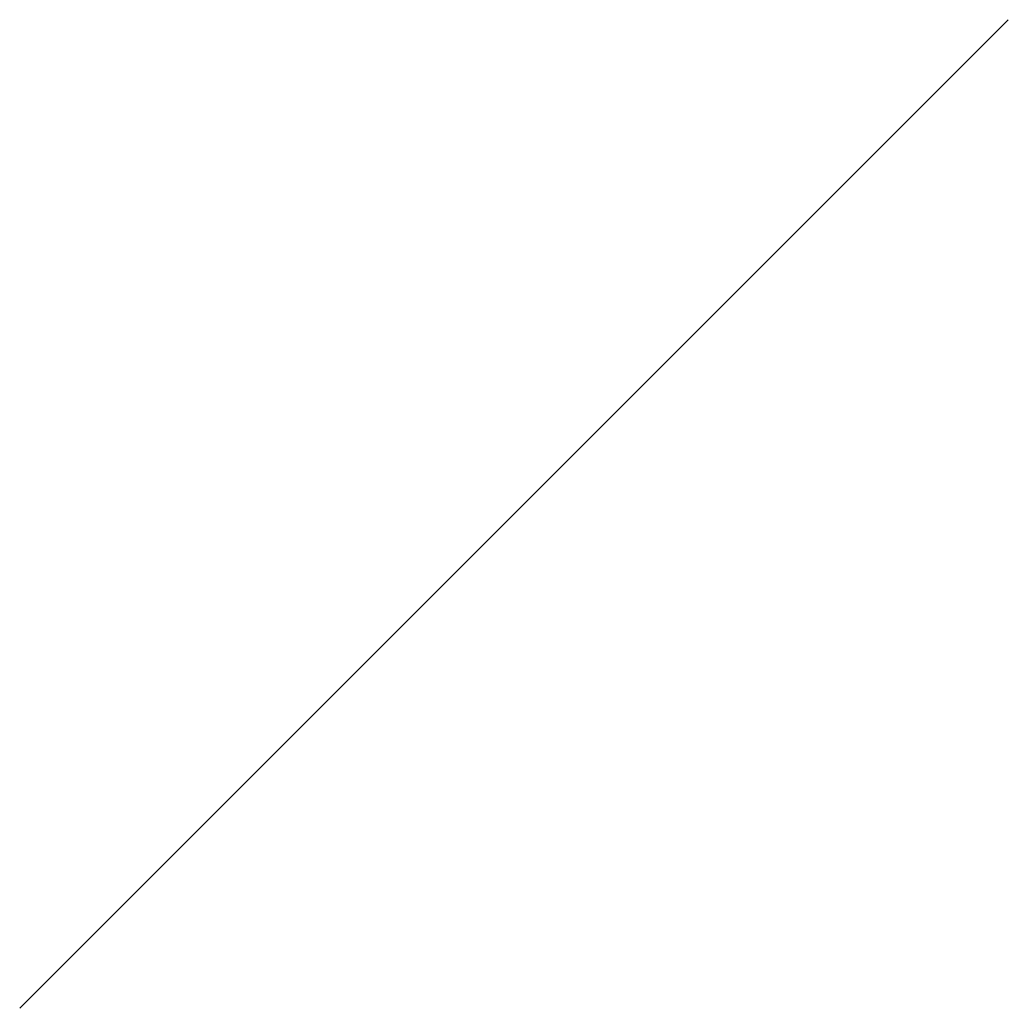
# Paper-space layout 'Layout1' of a CAD drawing. Header units: millimetres. Extents: x 0 to 100, y 0 to 100.
import ezdxf

# ---------------------------------------------------------------- set-up
doc = ezdxf.new("R2010")
doc.units = ezdxf.units.MM
doc.layers.add('SHEET', color=7, linetype='CONTINUOUS')

psp = doc.layouts.get("Layout1")

# ---------------------------------------------------------------- linework, layer by layer
at = {"layer": 'SHEET'}
psp.add_line((0, 0), (100, 100), dxfattribs=at)

doc.saveas('drawing.dxf')
